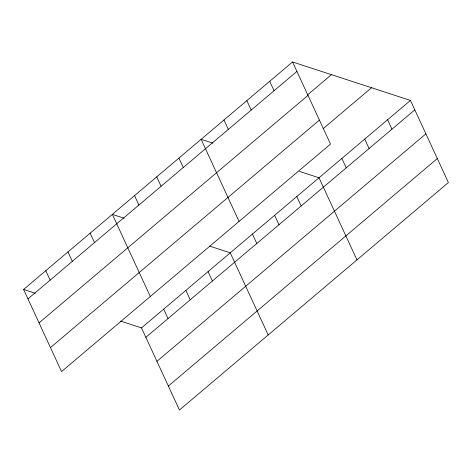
<?xml version="1.0" encoding="UTF-8"?>
<svg xmlns="http://www.w3.org/2000/svg" width="472" height="472" viewBox="0 0 472 472"><rect width="100%" height="100%" fill="white"/><g stroke="black" fill="none" stroke-linecap="round" stroke-linejoin="round"><path stroke-width="0.71" d="M292.557 61.968L330.506 144.09L61.543 371.576L23.6 289.454L292.557 61.968L410.457 100.424L448.4 182.546L179.443 410.032L141.494 327.91L120.655 321.107M27.954 298.876L296.917 71.396M307.49 94.937L331.468 74.659M39.04 322.866L307.998 95.385M50.463 347.587L319.42 120.1M323.037 128.767L371.547 87.733M141.494 327.91L410.457 100.424M145.848 337.332L414.811 109.852M156.934 361.322L425.897 133.841M168.357 386.043L437.314 158.557M212.925 143.169L201.113 139.317L239.056 221.439M299.555 171.424L319.007 177.767L356.956 259.889M124.165 218.235L112.36 214.382L150.302 296.505M209.409 246.042L230.253 252.839L268.196 334.961M23.6 289.454L35.412 293.307M387.595 119.764L391.949 129.186M364.732 139.098L369.086 148.521M341.87 158.433L346.224 167.861M269.701 81.308L274.055 90.73M296.817 196.535L301.171 205.963M246.838 100.642L251.192 110.07M274.627 215.303L278.987 224.731M223.976 119.976L228.33 129.405M252.443 234.071L256.798 243.499M178.923 158.085L183.278 167.507M208.063 271.606L212.418 281.029M156.733 176.847L161.088 186.275M185.874 290.374L190.228 299.797M134.544 195.614L138.904 205.043M163.684 309.142L168.038 318.565M90.17 233.15L94.524 242.578M67.98 251.918L72.334 261.346M45.79 270.686L50.144 280.108"/></g></svg>
